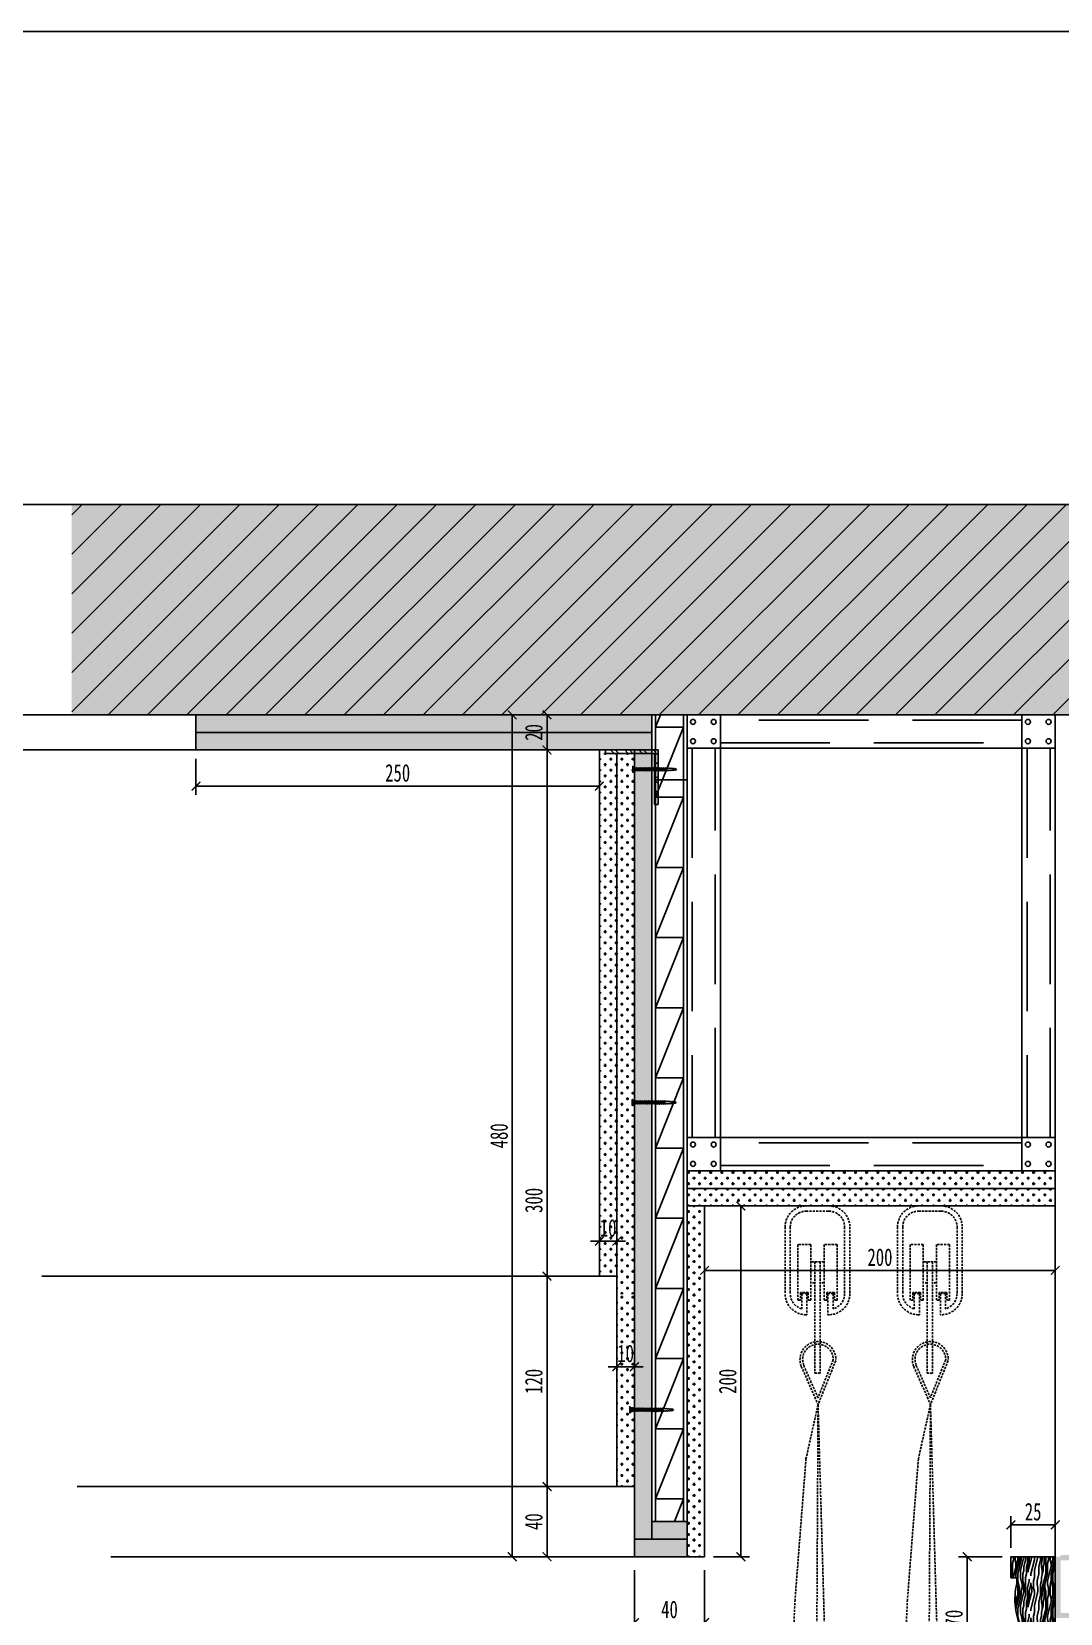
# Model space of a CAD drawing. Header units: millimetres. Extents: x 51249 to 2766742, y -599687 to -1280.
# Drawn here: x 86607 to 87194, y -118637 to -117735 of the extents above; entities that cross this region are included whole.
import ezdxf
from ezdxf.xclip import XClip

# ---------------------------------------------------------------- set-up
doc = ezdxf.new("R2010")
doc.units = ezdxf.units.MM
doc.header["$LTSCALE"] = 10
doc.header["$PDMODE"] = 3
for name, pattern in [('DASH', [0.35, 0.25, -0.1]), ('DASHED', [19.05, 12.7, -6.35]), ('M-DASHED', [3.75, 2.5, -1.25])]:
    doc.linetypes.add(name, pattern=pattern)
for name, color, linetype in [('0-bh(填充)', 251, 'Continuous'), ('4-Fine(立面细线)', 251, 'Continuous'), ('4-Norm(立面正常)', 134, 'Continuous'), ('4-Wide(立面宽线)', 4, 'Continuous'), ('A-土建墙（含管井、立管）', 6, 'Continuous'), ('D-节点填充', 250, 'Continuous'), ('D-造型细线', 146, 'Continuous'), ('E-Elevation(立面图层)', 134, 'Continuous'), ('E-立面填充', 250, 'Continuous'), ('E-立面活动家具', 22, 'DASHED'), ('E-立面造型线', 3, 'Continuous'), ('E-顶面轮廓线', 4, 'Continuous'), ('IEL-Furn', 1, 'M-DASHED'), ('P-完成面', 3, 'Continuous'), ('RC-天花分隔线', 137, 'Continuous')]:
    doc.layers.add(name, color=color, linetype=linetype)
doc.styles.add('DIM', font='SimSun.ttf', dxfattribs={"width": 0.7})
doc.dimstyles.new('5', dxfattribs={"dimscale": 5, "dimtxt": 2, "dimasz": 1, "dimexe": 1, "dimexo": 1, "dimgap": 0.5, "dimtad": 1, "dimdec": 0, "dimrnd": 5, "dimzin": 0, "dimdsep": 46, "dimtxsty": 'DIM', "dimblk": 'ARCHTICK', "dimcen": 0, "dimclrd": 5, "dimclre": 5, "dimclrt": 35, "dimadec": 0, "dimazin": 0, "dimtfac": 0.5, "dimtdec": 0, "dimtix": 1, "dimtmove": 2, "dimatfit": 2, "dimldrblk": 'A', "dimfxl": 0, "dimtolj": 1, "dimtzin": 0, "dimlwd": -1, "dimlwe": -1, "dimarcsym": 0})

# ---------------------------------------------------------------- blocks, each defined once
blk = doc.blocks.new('CURTAIL SIDE ELEV')
at = {"layer": 'E-立面活动家具', "color": 251, "linetype": 'DASHED', "ltscale": 0.01}
for p, q in [((6.5, 0), (-6.5, 0)), ((6.5, -3), (-6.5, -3)), ((-18.5, -12), (-18.5, -50)), ((-15.5, -12), (-15.5, -50)), ((15.5, -12), (15.5, -50)), ((18.5, -12), (18.5, -50)), ((-11.24, -53.77), (-11.24, -22.02)), ((-11.24, -22.02), (-3.79, -22.02)), ((-3.79, -22.02), (-3.79, -53.77)), ((3.76, -53.77), (3.76, -22.02)), ((3.76, -22.02), (11.21, -22.02)), ((11.21, -22.02), (11.21, -53.77)), ((-3.79, -31.9), (3.76, -31.9)), ((-1.52, -31.9), (-1.52, -95.41)), ((1.48, -31.9), (1.48, -95.41)), ((-3.79, -43.9), (-1.52, -43.9)), ((1.48, -43.9), (3.76, -43.9)), ((-11.24, -53.77), (-9.65, -53.77)), ((-9.65, -49.42), (-9.65, -53.77)), ((-9.65, -49.42), (-5.35, -49.42)), ((-9, -50), (-9, -58.65)), ((-9, -50), (-6, -50)), ((-6, -50), (-6, -62)), ((-5.35, -49.42), (-5.35, -53.77)), ((-5.35, -53.77), (-3.79, -53.77)), ((3.76, -53.77), (5.35, -53.77)), ((5.35, -49.42), (5.35, -53.77)), ((5.35, -49.42), (9.65, -49.42)), ((6, -50), (6, -62)), ((6, -50), (9, -50)), ((9, -50), (9, -58.65)), ((9.65, -49.42), (9.65, -53.77)), ((9.65, -53.77), (11.21, -53.77)), ((-6, -62), (-6.5, -62)), ((6.5, -62), (6, -62)), ((-10.42, -88.19), (-0.34, -113.25)), ((-9.03, -87.63), (-0.28, -109.38)), ((-1.52, -95.41), (1.48, -95.41)), ((9.2, -91.47), (-0.34, -113.25)), ((7.83, -90.87), (-0.28, -109.38)), ((-0.34, -113.25), (-11.04, -485.43)), ((-0.34, -113.25), (6.56, -144.2)), ((6.56, -144.2), (12.8, -224.48)), ((12.8, -224.48), (18.4, -347))]:
    blk.add_line(p, q, dxfattribs=at)
blk.add_lwpolyline([(-0.34, -113.25), (1.91, -528.8), (18.12, -1185.96), (18.12, -1672.75), (53.95, -2576.99)], dxfattribs=at)
for centre, radius, start, end in [((-6.5, -12), 12, 90, 180), ((6.5, -12), 12, 0, 90), ((-6.5, -12), 9, 90, 180), ((6.5, -12), 9, 0, 90), ((-6.5, -50), 12, 180, 270), ((-6.5, -50), 9, 180, 253.87238), ((6.5, -50), 12, 270, 0), ((6.5, -50), 9, 286.12762, 0), ((-0.28, -87.57), 10.25, 337.80501, 180.3977), ((-0.28, -87.57), 8.75, 337.80501, 180.3977)]:
    blk.add_arc(centre, radius, start, end, dxfattribs=at)
blk = doc.blocks.new('dfgd')
at = {"layer": '0-bh(填充)', "color": 250}
for p, q in [((-12334.96, 1686.83), (-12333.71, 1687.29)), ((-12334.88, 1687.89), (-12333.79, 1688.3)), ((-12334.83, 1688.95), (-12333.87, 1689.3)), ((-12334.78, 1686.38), (-12333.83, 1686.73)), ((-12334.74, 1687.43), (-12333.93, 1687.73)), ((-12334.66, 1688.49), (-12333.99, 1688.74)), ((-12335.24, 1679.92), (-12333.49, 1680.52)), ((-12335.24, 1678.75), (-12333.49, 1679.35)), ((-12335.22, 1682.27), (-12333.47, 1682.87)), ((-12335.22, 1681.1), (-12333.47, 1681.7)), ((-12335.2, 1677.46), (-12333.71, 1677.98)), ((-12335.19, 1683.45), (-12333.44, 1684.04)), ((-12335.14, 1684.6), (-12333.51, 1685.19)), ((-12335.06, 1685.73), (-12333.6, 1686.27)), ((-12334.95, 1680.61), (-12333.76, 1681.01)), ((-12334.95, 1679.43), (-12333.78, 1679.85)), ((-12334.95, 1678.26), (-12333.78, 1678.68)), ((-12334.93, 1682.96), (-12333.74, 1683.36)), ((-12334.93, 1681.77), (-12333.76, 1682.19)), ((-12334.83, 1684.13), (-12333.78, 1684.52)), ((-12334.82, 1685.27), (-12333.8, 1685.65)), ((-12335.05, 1675.76), (-12333.73, 1676.21)), ((-12335.05, 1674.6), (-12333.73, 1675.05)), ((-12335.05, 1673.42), (-12333.74, 1673.88)), ((-12335.05, 1672.26), (-12333.74, 1672.71)), ((-12335.04, 1676.93), (-12334, 1677.3)), ((-12334.9, 1676.4), (-12333.72, 1676.81)), ((-12334.9, 1675.22), (-12333.74, 1675.64)), ((-12334.9, 1674.05), (-12333.74, 1674.47)), ((-12334.9, 1672.89), (-12333.74, 1673.3)), ((-12334.32, 1671.94), (-12333.74, 1672.16))]:
    blk.add_line(p, q, dxfattribs=at)
at = {"layer": '4-Fine(立面细线)', "color": 251}
for p, q in [((-12335.19, 1671.65), (-12333.44, 1671.65)), ((-12333.44, 1671.65), (-12335.19, 1671.65)), ((-12333.44, 1671.65), (-12332.57, 1670.68))]:
    blk.add_line(p, q, dxfattribs=at)
for points in [[(-12335.18, 1684.58), (-12335.18, 1684.58), (-12334.89, 1685.26), (-12335.18, 1685.74), (-12334.89, 1686.42), (-12335.18, 1686.92), (-12334.89, 1687.59), (-12335.18, 1688.08), (-12334.89, 1688.77), (-12335.18, 1689.26), (-12334.82, 1689.94), (-12335.13, 1690.4), (-12334.8, 1691.08), (-12335.05, 1691.54), (-12334.76, 1692.19), (-12334.94, 1692.64), (-12334.72, 1693.24), (-12334.86, 1693.7), (-12334.64, 1694.3), (-12334.82, 1694.75), (-12334.3, 1695.68), (-12333.86, 1695.11), (-12333.97, 1694.55), (-12333.78, 1694.1), (-12333.92, 1693.54), (-12333.69, 1693.1), (-12333.81, 1692.54), (-12333.58, 1692.08), (-12333.78, 1691.46), (-12333.49, 1691), (-12333.77, 1690.33), (-12333.43, 1689.85), (-12333.7, 1689.18), (-12333.43, 1688.68), (-12333.72, 1688.01), (-12333.43, 1687.52), (-12333.72, 1686.84), (-12333.43, 1686.35), (-12333.72, 1685.67), (-12333.43, 1685.18), (-12333.72, 1684.53)], [(-12335.24, 1678.76), (-12334.97, 1678.27), (-12335.27, 1677.58), (-12334.97, 1677.08), (-12335.27, 1676.41)], [(-12335.22, 1681.1), (-12334.95, 1680.61), (-12335.24, 1679.92), (-12334.95, 1679.43), (-12335.24, 1678.75)], [(-12335.19, 1683.45), (-12334.93, 1682.96), (-12335.22, 1682.27), (-12334.93, 1681.77), (-12335.22, 1681.1)], [(-12335.18, 1684.58), (-12334.83, 1684.13), (-12335.17, 1683.45)], [(-12333.79, 1678.69), (-12333.52, 1678.2), (-12333.81, 1677.51), (-12333.52, 1677.02), (-12333.81, 1676.34)], [(-12333.76, 1681.03), (-12333.49, 1680.54), (-12333.78, 1679.85), (-12333.49, 1679.36), (-12333.78, 1678.68)], [(-12333.74, 1683.38), (-12333.47, 1682.89), (-12333.76, 1682.2), (-12333.47, 1681.71), (-12333.76, 1681.03)], [(-12333.72, 1684.53), (-12333.44, 1684.04), (-12333.71, 1683.39)], [(-12333.44, 1671.65), (-12333.44, 1671.65), (-12332.57, 1670.68), (-12336.07, 1670.68), (-12335.19, 1671.65)], [(-12335.27, 1674.08), (-12334.98, 1674.76), (-12335.27, 1675.25), (-12334.98, 1675.92), (-12335.27, 1676.42)], [(-12335.27, 1674.08), (-12334.98, 1673.59), (-12335.27, 1672.91), (-12334.98, 1672.42), (-12335.19, 1671.93), (-12335.19, 1671.65)], [(-12333.81, 1676.34), (-12333.52, 1675.85), (-12333.81, 1675.18), (-12333.52, 1674.68), (-12333.81, 1674)], [(-12333.81, 1674.01), (-12333.52, 1673.51), (-12333.81, 1672.84), (-12333.52, 1672.35), (-12333.44, 1671.99)], [(-12333.44, 1671.65), (-12333.44, 1671.99)]]:
    blk.add_lwpolyline(points, dxfattribs=at)
blk = doc.blocks.new('fgfgf')
at = {"layer": '0-bh(填充)'}
h = blk.add_hatch(dxfattribs=at)
h.set_pattern_fill('ANSI32', color=250, scale=0.6, style=0)
h.set_pattern_definition([(45, (-22253.386, -55437.8503), (-4.0411, 4.0411), []), (45, (-22250.692, -55437.8503), (-4.0411, 4.0411), [])])
h.paths.add_polyline_path([(-22223.39, -55408.85), (-22251.39, -55408.85), (-22251.39, -55437.85), (-22253.39, -55437.85), (-22253.39, -55406.85), (-22223.39, -55406.85)])
at = {"layer": '4-Fine(立面细线)', "color": 251}
blk.add_lwpolyline([(-22223.39, -55408.85), (-22251.39, -55408.85), (-22251.39, -55437.85), (-22253.39, -55437.85), (-22253.39, -55406.85), (-22223.39, -55406.85), (-22223.39, -55408.85)], dxfattribs=at)
blk = doc.blocks.new('_ArchTick')
at = {"color": 0, "linetype": 'ByBlock', "const_width": 0.15}
blk.add_lwpolyline([(-0.5, -0.5), (0.5, 0.5)], dxfattribs=at)
blk = doc.blocks.new('*D1017')
at = {"color": 5, "ltscale": 0.15}
for p, q in [((86920.5, -118124.51), (86896.24, -118124.51)), ((86901.24, -118124.51), (86901.24, -118144.51)), ((86920.5, -118144.51), (86896.24, -118144.51))]:
    blk.add_line(p, q, dxfattribs=at)
at = {"layer": 'Defpoints', "color": 0, "ltscale": 0.15}
for p in [(86925.5, -118124.51, 0), (86901.24, -118144.51), (86925.5, -118144.51, 0)]:
    blk.add_point(p, dxfattribs=at)
at = {"color": 5, "ltscale": 0.15, "xscale": 5, "yscale": 5, "zscale": 5}
for p, rotation in [((86901.24, -118124.51), 90), ((86901.24, -118144.51), 270)]:
    blk.add_blockref('_ArchTick', p, dxfattribs=dict(at, rotation=rotation))
at = {"color": 35, "ltscale": 0.15, "insert": (86893.74, -118134.51), "char_height": 10, "attachment_point": 5, "rotation": 90, "style": 'DIM'}
blk.add_mtext('\\A1;20', dxfattribs=at)
blk = doc.blocks.new('A')
for p, q in [((-0.37, 0), (-2.13, 0)), ((-1.44, 1.15), (-1.09, 1.44)), ((-1.44, 1.15), (-0.37, 0)), ((-1.44, -1.15), (-0.37, 0)), ((-1.09, 1.44), (0, 0)), ((-1.09, -1.44), (0, 0)), ((-1.44, -1.15), (-1.09, -1.44))]:
    blk.add_line(p, q)
for points in [[(-1.44, 1.15), (-1.09, 1.44), (-0.37, 0), (0, 0)], [(-1.44, -1.15), (-1.09, -1.44), (-0.37, 0), (0, 0)]]:
    blk.add_solid(points)
blk = doc.blocks.new('*D1018')
at = {"color": 5, "ltscale": 0.15}
for p, q in [((86920.5, -118144.51), (86896.24, -118144.51)), ((86901.24, -118144.51), (86901.24, -118444.51)), ((86920.3, -118444.51), (86896.24, -118444.51))]:
    blk.add_line(p, q, dxfattribs=at)
at = {"layer": 'Defpoints', "color": 0, "ltscale": 0.15}
for p in [(86925.5, -118144.51, 0), (86901.24, -118444.51), (86925.3, -118444.51, 0)]:
    blk.add_point(p, dxfattribs=at)
at = {"color": 5, "ltscale": 0.15, "xscale": 5, "yscale": 5, "zscale": 5}
for p, rotation in [((86901.24, -118144.51), 90), ((86901.24, -118444.51), 270)]:
    blk.add_blockref('_ArchTick', p, dxfattribs=dict(at, rotation=rotation))
at = {"color": 35, "ltscale": 0.15, "insert": (86893.74, -118401.32), "char_height": 10, "attachment_point": 5, "rotation": 90, "style": 'DIM'}
blk.add_mtext('\\A1;300', dxfattribs=at)
blk = doc.blocks.new('*D1019')
at = {"color": 5, "ltscale": 0.15}
for p, q in [((86920.3, -118444.51), (86896.24, -118444.51)), ((86901.24, -118444.51), (86901.24, -118564.51)), ((86918.07, -118564.51), (86896.24, -118564.51))]:
    blk.add_line(p, q, dxfattribs=at)
at = {"layer": 'Defpoints', "color": 0, "ltscale": 0.15}
for p in [(86925.3, -118444.51, 0), (86901.24, -118564.51), (86923.07, -118564.51, 0)]:
    blk.add_point(p, dxfattribs=at)
at = {"color": 5, "ltscale": 0.15, "xscale": 5, "yscale": 5, "zscale": 5}
for p, rotation in [((86901.24, -118444.51), 90), ((86901.24, -118564.51), 270)]:
    blk.add_blockref('_ArchTick', p, dxfattribs=dict(at, rotation=rotation))
at = {"color": 35, "ltscale": 0.15, "insert": (86893.74, -118504.51), "char_height": 10, "attachment_point": 5, "rotation": 90, "style": 'DIM'}
blk.add_mtext('\\A1;120', dxfattribs=at)
blk = doc.blocks.new('*D1020')
at = {"color": 5, "ltscale": 0.15}
for p, q in [((86918.07, -118564.51), (86896.24, -118564.51)), ((86901.24, -118564.51), (86901.24, -118604.51)), ((86920.89, -118604.51), (86896.24, -118604.51))]:
    blk.add_line(p, q, dxfattribs=at)
at = {"layer": 'Defpoints', "color": 0, "ltscale": 0.15}
for p in [(86923.07, -118564.51, 0), (86901.24, -118604.51), (86925.89, -118604.51)]:
    blk.add_point(p, dxfattribs=at)
at = {"color": 5, "ltscale": 0.15, "xscale": 5, "yscale": 5, "zscale": 5}
for p, rotation in [((86901.24, -118564.51), 90), ((86901.24, -118604.51), 270)]:
    blk.add_blockref('_ArchTick', p, dxfattribs=dict(at, rotation=rotation))
at = {"color": 35, "ltscale": 0.15, "insert": (86893.74, -118584.51), "char_height": 10, "attachment_point": 5, "rotation": 90, "style": 'DIM'}
blk.add_mtext('\\A1;40', dxfattribs=at)
blk = doc.blocks.new('*D1021')
at = {"color": 5, "ltscale": 0.15}
for p, q in [((86911.44, -118124.51), (86876.44, -118124.51)), ((86881.44, -118604.51), (86881.44, -118124.51)), ((86911.44, -118604.51), (86876.44, -118604.51))]:
    blk.add_line(p, q, dxfattribs=at)
at = {"layer": 'Defpoints', "color": 0, "ltscale": 0.15}
for p in [(86881.44, -118124.51), (86922.48, -118124.51, 0), (86922.48, -118604.51, 0)]:
    blk.add_point(p, dxfattribs=at)
at = {"color": 5, "ltscale": 0.15, "xscale": 5, "yscale": 5, "zscale": 5}
for p, rotation in [((86881.44, -118124.51), 90), ((86881.44, -118604.51), 270)]:
    blk.add_blockref('_ArchTick', p, dxfattribs=dict(at, rotation=rotation))
at = {"color": 35, "ltscale": 0.15, "insert": (86873.94, -118364.51), "char_height": 10, "attachment_point": 5, "rotation": 90, "style": 'DIM'}
blk.add_mtext('\\A1;480', dxfattribs=at)
blk = doc.blocks.new('*D1022')
at = {"color": 5, "ltscale": 0.15}
for p, q in [((86941.08, -118496.15), (86941.08, -118491.15)), ((86951.08, -118496.15), (86951.08, -118491.15)), ((86941.08, -118496.15), (86936.08, -118496.15)), ((86941.08, -118496.15), (86951.08, -118496.15)), ((86951.08, -118496.15), (86956.08, -118496.15))]:
    blk.add_line(p, q, dxfattribs=at)
at = {"layer": 'Defpoints', "color": 0, "ltscale": 0.15}
for p in [(86941.08, -118500.84, 0), (86951.08, -118496.15), (86951.08, -118500.84, 0)]:
    blk.add_point(p, dxfattribs=at)
at = {"color": 5, "ltscale": 0.15, "xscale": 5, "yscale": 5, "zscale": 5}
blk.add_blockref('_ArchTick', (86941.08, -118496.15), dxfattribs=at)
at = {"color": 5, "ltscale": 0.15, "xscale": 5, "yscale": 5, "zscale": 5, "rotation": 180}
blk.add_blockref('_ArchTick', (86951.08, -118496.15), dxfattribs=at)
at = {"color": 35, "ltscale": 0.15, "insert": (86946.08, -118488.65), "char_height": 10, "attachment_point": 5, "style": 'DIM'}
blk.add_mtext('\\A1;10', dxfattribs=at)
blk = doc.blocks.new('*D1023')
at = {"color": 5, "ltscale": 0.15}
for p, q in [((86931.08, -118429.39), (86931.08, -118419.58)), ((86941.08, -118429.39), (86941.08, -118419.58)), ((86931.08, -118424.58), (86926.08, -118424.58)), ((86931.08, -118424.58), (86941.08, -118424.58)), ((86941.08, -118424.58), (86946.08, -118424.58))]:
    blk.add_line(p, q, dxfattribs=at)
at = {"layer": 'Defpoints', "color": 0, "ltscale": 0.15}
for p in [(86941.08, -118424.58), (86931.08, -118434.39, 0), (86941.08, -118434.39, 0)]:
    blk.add_point(p, dxfattribs=at)
at = {"color": 5, "ltscale": 0.15, "xscale": 5, "yscale": 5, "zscale": 5}
blk.add_blockref('_ArchTick', (86931.08, -118424.58), dxfattribs=at)
at = {"color": 5, "ltscale": 0.15, "xscale": 5, "yscale": 5, "zscale": 5, "rotation": 180}
blk.add_blockref('_ArchTick', (86941.08, -118424.58), dxfattribs=at)
at = {"color": 35, "ltscale": 0.15, "insert": (86936.08, -118417.08), "char_height": 10, "attachment_point": 5, "style": 'DIM'}
blk.add_mtext('\\A1;10', dxfattribs=at)
blk = doc.blocks.new('*D1024')
at = {"color": 5, "ltscale": 0.15}
for p, q in [((86701.08, -118149.51), (86701.08, -118170.13)), ((86931.08, -118149.51), (86931.08, -118170.13)), ((86701.08, -118165.13), (86931.08, -118165.13))]:
    blk.add_line(p, q, dxfattribs=at)
at = {"layer": 'Defpoints', "color": 0, "ltscale": 0.15}
for p in [(86701.08, -118144.51, 0), (86931.08, -118144.51, 0), (86931.08, -118165.13)]:
    blk.add_point(p, dxfattribs=at)
at = {"color": 5, "ltscale": 0.15, "xscale": 5, "yscale": 5, "zscale": 5, "rotation": 180}
blk.add_blockref('_ArchTick', (86701.08, -118165.13), dxfattribs=at)
at = {"color": 5, "ltscale": 0.15, "xscale": 5, "yscale": 5, "zscale": 5}
blk.add_blockref('_ArchTick', (86931.08, -118165.13), dxfattribs=at)
at = {"color": 35, "ltscale": 0.15, "insert": (86816.08, -118157.63), "char_height": 10, "attachment_point": 5, "style": 'DIM'}
blk.add_mtext('\\A1;250', dxfattribs=at)
blk = doc.blocks.new('A$C4D9918CF')
at = {"layer": 'E-Elevation(立面图层)', "color": 8}
for p, q in [((18, 1864.61), (2, 1904.61, 0)), ((18, 1864.61), (2, 1864.61, 0)), ((18, 1824.61), (2, 1864.61, 0)), ((18, 1824.61), (2, 1824.61, 0)), ((18, 1784.61), (2, 1824.61, 0)), ((18, 1784.61), (2, 1784.61, 0)), ((18, 1744.61), (2, 1784.61, 0)), ((18, 1744.61), (2, 1744.61, 0)), ((18, 1704.61), (2, 1744.61, 0)), ((18, 1704.61), (2, 1704.61, 0)), ((18, 1664.61), (2, 1704.61, 0)), ((18, 1664.61), (2, 1664.61, 0)), ((18, 1624.61), (2, 1664.61, 0)), ((18, 1624.61), (2, 1624.61, 0)), ((18, 1584.61), (2, 1624.61, 0)), ((18, 1584.61), (2, 1584.61, 0)), ((18, 1544.61), (2, 1584.61, 0)), ((18, 1544.61), (2, 1544.61, 0)), ((18, 1504.61), (2, 1544.61, 0)), ((18, 1504.61), (2, 1504.61, 0)), ((18, 1464.61), (2, 1504.61, 0)), ((18, 1464.61), (2, 1464.61, 0)), ((18, 1424.61), (2, 1464.61, 0)), ((18, 1424.61), (2, 1424.61, 0)), ((18, 1384.61), (2, 1424.61, 0)), ((18, 1384.61), (2, 1384.61, 0)), ((18, 1344.61), (2, 1384.61, 0)), ((18, 1344.61), (2, 1344.61, 0)), ((18, 1304.61), (2, 1344.61, 0)), ((18, 1304.61), (2, 1304.61, 0)), ((18, 1264.61), (2, 1304.61, 0)), ((18, 1264.61), (2, 1264.61, 0)), ((18, 1224.61), (2, 1264.61, 0)), ((18, 1224.61), (2, 1224.61, 0)), ((18, 1184.61), (2, 1224.61, 0)), ((18, 1184.61), (2, 1184.61, 0)), ((18, 1144.61), (2, 1184.61, 0)), ((18, 1144.61), (2, 1144.61, 0)), ((18, 1104.61), (2, 1144.61, 0)), ((18, 1104.61), (2, 1104.61, 0)), ((18, 1064.61), (2, 1104.61, 0)), ((18, 1064.61), (2, 1064.61, 0)), ((18, 1024.61), (2, 1064.61, 0)), ((18, 1024.61), (2, 1024.61, 0)), ((18, 984.61), (2, 1024.61, 0)), ((18, 984.61), (2, 984.61, 0)), ((18, 944.61), (2, 984.61, 0)), ((18, 944.61), (2, 944.61, 0)), ((18, 904.61), (2, 944.61, 0)), ((18, 904.61), (2, 904.61, 0)), ((18, 864.61), (2, 904.61, 0)), ((18, 864.61), (2, 864.61, 0)), ((18, 824.61), (2, 864.61, 0)), ((18, 824.61), (2, 824.61, 0)), ((18, 784.61), (2, 824.61, 0)), ((18, 784.61), (2, 784.61, 0)), ((18, 744.61), (2, 784.61, 0)), ((18, 744.61), (2, 744.61, 0)), ((18, 704.61), (2, 744.61, 0)), ((18, 704.61), (2, 704.61, 0)), ((18, 664.61), (2, 704.61, 0)), ((18, 664.61), (2, 664.61, 0)), ((18, 624.61), (2, 664.61, 0)), ((18, 624.61), (2, 624.61, 0)), ((18, 584.61), (2, 624.61, 0)), ((18, 584.61), (2, 584.61, 0)), ((18, 544.61), (2, 584.61, 0)), ((18, 544.61), (2, 544.61, 0)), ((18, 504.61), (2, 544.61, 0)), ((18, 504.61), (2, 504.61, 0)), ((18, 464.61), (2, 504.61, 0)), ((18, 464.61), (2, 464.61, 0)), ((18, 424.61), (2, 464.61, 0)), ((18, 424.61), (2, 424.61, 0)), ((18, 384.61), (2, 424.61, 0)), ((18, 384.61), (2, 384.61, 0)), ((18, 344.61), (2, 384.61, 0)), ((18, 344.61), (2, 344.61, 0)), ((18, 304.61), (2, 344.61, 0)), ((18, 304.61), (2, 304.61, 0)), ((18, 264.61), (2, 304.61, 0)), ((18, 264.61), (2, 264.61, 0)), ((18, 224.61), (2, 264.61, 0)), ((18, 224.61), (2, 224.61, 0)), ((18, 184.61), (2, 224.61, 0)), ((18, 184.61), (2, 184.61, 0)), ((18, 144.61), (2, 184.61, 0)), ((18, 144.61), (2, 144.61, 0)), ((18, 104.61), (2, 144.61, 0)), ((18, 104.61), (2, 104.61, 0)), ((18, 64.61), (2, 104.61, 0)), ((18, 64.61), (2, 64.61, 0)), ((18, 24.61), (2, 64.61, 0)), ((18, 24.61), (2, 24.61, 0))]:
    blk.add_line(p, q, dxfattribs=at)
for points in [[(2, 0), (2, 1904.61)], [(18, 0), (18, 1904.61)]]:
    blk.add_lwpolyline(points, dxfattribs=at)
at = {"layer": 'RC-天花分隔线'}
blk.add_line((20, 1884.61), (20, 1904.61, 0), dxfattribs=at)
for points in [[(0, 0), (0, 1904.61)], [(20, 1394.61), (20, 1884.61)], [(20, 0), (20, 1884.61)]]:
    blk.add_lwpolyline(points, dxfattribs=at)
blk = doc.blocks.new('*D1025')
at = {"color": 5, "ltscale": 0.15}
for p, q in [((86951.08, -118612.11), (86951.08, -118647.11)), ((86991.09, -118612.11), (86991.09, -118647.11)), ((86951.08, -118642.11), (86991.09, -118642.11))]:
    blk.add_line(p, q, dxfattribs=at)
at = {"layer": 'Defpoints', "color": 0, "ltscale": 0.15}
for p in [(86951.08, -118604.51), (86991.09, -118604.51), (86991.09, -118642.11)]:
    blk.add_point(p, dxfattribs=at)
at = {"color": 5, "ltscale": 0.15, "xscale": 5, "yscale": 5, "zscale": 5, "rotation": 180}
blk.add_blockref('_ArchTick', (86951.08, -118642.11), dxfattribs=at)
at = {"color": 5, "ltscale": 0.15, "xscale": 5, "yscale": 5, "zscale": 5}
blk.add_blockref('_ArchTick', (86991.09, -118642.11), dxfattribs=at)
at = {"color": 35, "ltscale": 0.15, "insert": (86971.09, -118634.61), "char_height": 10, "attachment_point": 5, "style": 'DIM'}
blk.add_mtext('\\A1;40', dxfattribs=at)
blk = doc.blocks.new('*D1026')
at = {"color": 5, "ltscale": 0.15}
for p, q in [((86996.09, -118404.51), (87016.79, -118404.51)), ((87011.79, -118404.51), (87011.79, -118604.51)), ((86996.09, -118604.51), (87016.79, -118604.51))]:
    blk.add_line(p, q, dxfattribs=at)
at = {"layer": 'Defpoints', "color": 0, "ltscale": 0.15}
for p in [(86991.09, -118404.51, 0), (86991.09, -118604.51), (87011.79, -118604.51)]:
    blk.add_point(p, dxfattribs=at)
at = {"color": 5, "ltscale": 0.15, "xscale": 5, "yscale": 5, "zscale": 5}
for p, rotation in [((87011.79, -118404.51), 90), ((87011.79, -118604.51), 270)]:
    blk.add_blockref('_ArchTick', p, dxfattribs=dict(at, rotation=rotation))
at = {"color": 35, "ltscale": 0.15, "insert": (87004.29, -118504.51), "char_height": 10, "attachment_point": 5, "rotation": 90, "style": 'DIM'}
blk.add_mtext('\\A1;200', dxfattribs=at)
blk = doc.blocks.new('*D1027')
at = {"color": 5, "ltscale": 0.15}
for p, q in [((86991.09, -118443.55), (86991.09, -118436.26)), ((86991.09, -118441.26), (87191.08, -118441.26)), ((87191.08, -118443.55), (87191.08, -118436.26))]:
    blk.add_line(p, q, dxfattribs=at)
at = {"layer": 'Defpoints', "color": 0, "ltscale": 0.15}
for p in [(87191.08, -118441.26), (86991.09, -118448.55, 0), (87191.08, -118448.55)]:
    blk.add_point(p, dxfattribs=at)
at = {"color": 5, "ltscale": 0.15, "xscale": 5, "yscale": 5, "zscale": 5, "rotation": 180}
blk.add_blockref('_ArchTick', (86991.09, -118441.26), dxfattribs=at)
at = {"color": 5, "ltscale": 0.15, "xscale": 5, "yscale": 5, "zscale": 5}
blk.add_blockref('_ArchTick', (87191.08, -118441.26), dxfattribs=at)
at = {"color": 35, "ltscale": 0.15, "insert": (87091.09, -118433.76), "char_height": 10, "attachment_point": 5, "style": 'DIM'}
blk.add_mtext('\\A1;200', dxfattribs=at)
blk = doc.blocks.new('*D1029')
at = {"color": 5, "ltscale": 0.15}
for p, q in [((87160.82, -118604.51), (87135.82, -118604.51)), ((87140.82, -118604.51), (87140.82, -118674.51)), ((87160.82, -118674.51), (87135.82, -118674.51))]:
    blk.add_line(p, q, dxfattribs=at)
at = {"layer": 'Defpoints', "color": 0, "ltscale": 0.15}
for p in [(87177.84, -118604.51), (87140.82, -118674.51), (87196.62, -118674.51)]:
    blk.add_point(p, dxfattribs=at)
at = {"color": 5, "ltscale": 0.15, "xscale": 5, "yscale": 5, "zscale": 5}
for p, rotation in [((87140.82, -118604.51), 90), ((87140.82, -118674.51), 270)]:
    blk.add_blockref('_ArchTick', p, dxfattribs=dict(at, rotation=rotation))
at = {"color": 35, "ltscale": 0.15, "insert": (87133.32, -118639.51), "char_height": 10, "attachment_point": 5, "rotation": 90, "style": 'DIM'}
blk.add_mtext('\\A1;70', dxfattribs=at)
blk = doc.blocks.new('*D1038')
at = {"color": 5, "ltscale": 0.15}
for p, q in [((87165.78, -118599.51), (87165.78, -118581.37)), ((87191.08, -118599.51), (87191.08, -118581.37)), ((87165.78, -118586.37), (87191.08, -118586.37))]:
    blk.add_line(p, q, dxfattribs=at)
at = {"layer": 'Defpoints', "color": 0, "ltscale": 0.15}
for p in [(87191.08, -118586.37), (87165.78, -118604.51), (87191.08, -118604.51)]:
    blk.add_point(p, dxfattribs=at)
at = {"color": 5, "ltscale": 0.15, "xscale": 5, "yscale": 5, "zscale": 5, "rotation": 180}
blk.add_blockref('_ArchTick', (87165.78, -118586.37), dxfattribs=at)
at = {"color": 5, "ltscale": 0.15, "xscale": 5, "yscale": 5, "zscale": 5}
blk.add_blockref('_ArchTick', (87191.08, -118586.37), dxfattribs=at)
at = {"color": 35, "ltscale": 0.15, "insert": (87178.43, -118578.87), "char_height": 10, "attachment_point": 5, "style": 'DIM'}
blk.add_mtext('\\A1;25', dxfattribs=at)
blk = doc.blocks.new('*U1047')
blk.add_lwpolyline([(0, 0), (171.99, 0), (171.99, 19), (0, 19)], close=True)
at = {"color": 251, "linetype": 'DASH', "ltscale": 25}
for points in [[(171.99, 16), (0, 16)], [(0, 3), (171.99, 3)]]:
    blk.add_lwpolyline(points, dxfattribs=at)
blk = doc.blocks.new('*U1049')
blk.add_lwpolyline([(0, 0), (222, 0), (222, 19), (0, 19)], close=True)
at = {"color": 251, "linetype": 'DASH', "ltscale": 25}
for points in [[(222, 16), (0, 16)], [(0, 3), (222, 3)]]:
    blk.add_lwpolyline(points, dxfattribs=at)
blk = doc.blocks.new('*U1048')
blk.add_lwpolyline([(0, 0), (222, 0), (222, 19), (0, 19)], close=True)
at = {"color": 251, "linetype": 'DASH', "ltscale": 25}
for points in [[(222, 16), (0, 16)], [(0, 3), (222, 3)]]:
    blk.add_lwpolyline(points, dxfattribs=at)

msp = doc.modelspace()

# ---------------------------------------------------------------- hatches: boundary and pattern name
at = {"ltscale": 0.15}
h = msp.add_hatch(dxfattribs=at)
h.set_pattern_fill('AR-CONC', color=250, scale=10, style=0)
h.set_pattern_definition([(50, (86658.401, -118588.508), (18.21847, -1.5939), [1.905, -20.955]), (355, (86658.401, -118588.508), (-3.52428, 19.10566), [1.524, -16.764]), (100.451, (86659.92, -118588.64), (14.69425, 17.51167), [1.619, -17.809]), (46.1842, (86658.401, -118583.428), (27.1079, -4.20423), [2.8575, -31.4325]), (96.6356, (86660.66, -118583.778), (23.7404, 24.74256), [2.4285, -26.7135]), (351.184, (86658.4, -118583.428), (23.74046, 24.7425), [2.286, -25.146]), (21, (86660.941, -118584.698), (15.16149, -10.22655), [1.905, -20.955]), (326, (86660.941, -118584.698), (6.1802, 18.4188), [1.524, -16.764]), (71.4514, (86662.205, -118585.55), (21.34165, 8.1923), [1.619, -17.809]), (37.5, (86658.401, -118588.508), (0.30886, 8.455504), [0, -16.5608, 0, -17.018, 0, -16.8275]), (7.5, (86658.401, -118588.508), (6.68197, 10.01806), [0, -9.7028, 0, -16.1798, 0, -6.4135]), (327.5, (86652.737, -118588.508), (13.55906, -0.572874), [0, -6.35, 0, -19.812, 0, -26.289]), (317.5, (86650.197, -118588.508), (14.81292, 2.54265), [0, -8.255, 0, -13.1572, 0, -18.669])])
h.paths.add_polyline_path([(87556.99, -118004.51), (87209.08, -118004.51), (86630.23, -118004.51), (86630.23, -118124.51), (87209.08, -118124.51), (87209.08, -118588.51), (87253.16, -118588.51), (87253.16, -118584.51), (87254.66, -118579.51), (87256.16, -118584.51), (87256.16, -118588.51), (87313.16, -118588.51), (87313.16, -118584.51), (87314.66, -118579.51), (87316.16, -118584.51), (87316.16, -118588.51), (87320.08, -118588.51), (87320.08, -118124.51), (87556.43, -118124.51)])
h = msp.add_hatch(dxfattribs=at)
h.set_pattern_fill('AR-SAND', color=251, scale=0.05, angle=90, style=0)
h.set_pattern_definition([(307.5, (87191.0831, -118039.5078), (2.447066, 0.0800016), [0, -1.9304, 0, -2.159, 0, -2.06375]), (277.5, (87191.083, -118039.5078), (3.584126, -2.247616), [0, -1.0414, 0, -1.7399, 0, -0.66675]), (237.5, (87191.0831, -118037.9457), (0.007186, -3.954962), [0, -0.635, 0, -2.286, 0, -2.9845]), (227.5, (87191.083, -118037.9457), (1.114647, -3.817782), [0, -0.3175, 0, -1.4986, 0, -1.7145])])
h.paths.add_polyline_path([(87298.13, -118639.27), (87298.88, -118638.86), (87303.38, -118638.31), (87304.13, -118638.53), (87303.38, -118638.94), (87298.88, -118639.49)], flags=16)
h.paths.add_polyline_path([(87391.08, -118124.51), (87388.08, -118124.51), (87388.08, -118636.51), (87194.08, -118636.51), (87194.08, -118604.51), (87191.08, -118604.51), (87191.08, -118639.51), (87391.08, -118639.51)])
h.paths.add_polyline_path([(87338.08, -118124.51), (87335.08, -118124.51), (87335.08, -118603.51), (87194.08, -118603.51), (87194.08, -118606.51), (87338.08, -118606.51)])
at = {"layer": '0-bh(填充)'}
h = msp.add_hatch(dxfattribs=at)
h.set_pattern_fill('CROSS', color=250, scale=2, style=0)
h.set_pattern_definition([(0, (86838.02, -108067.0768), (3.175, 3.175), [1.5875, -4.7625]), (90, (86838.814, -108067.8706), (-3.175, 3.175), [1.5875, -4.7625])])
h.paths.add_polyline_path([(86981.09, -118594.51), (86961.08, -118594.51), (86951.08, -118594.51), (86951.08, -118604.51), (86981.09, -118604.51)])
h.paths.add_polyline_path([(86981.09, -118584.51), (86961.08, -118584.51), (86961.08, -118594.51), (86981.09, -118594.51)])
h.paths.add_polyline_path([(86701.08, -118134.51), (86701.08, -118144.51), (86949.29, -118144.51), (86951.08, -118148.97), (86951.08, -118594.51), (86961.08, -118594.51), (86961.08, -118134.51)])
h.paths.add_polyline_path([(86701.08, -118124.51), (86701.08, -118134.51), (86961.08, -118134.51), (86961.08, -118124.51)])
h = msp.add_hatch(dxfattribs=at)
h.set_pattern_fill('CROSS', color=250, scale=0.5, style=0)
h.set_pattern_definition([(180, (86951.0826, -118454.5077), (-3.175, 3.175), [1.5875, -4.7625]), (90, (86950.289, -118455.3015), (3.175, 3.175), [1.5875, -4.7625])])
h.paths.add_polyline_path([(86941.08, -118444.51), (86931.08, -118444.51), (86931.08, -118146.51), (86941.08, -118146.51)])
h.paths.add_polyline_path([(86941.08, -118146.51), (86951.08, -118146.51), (86951.08, -118454.51), (86941.08, -118454.51), (86941.08, -118444.51)])
h = msp.add_hatch(dxfattribs=at)
h.set_pattern_fill('CROSS', color=250, scale=2, style=0)
h.set_pattern_definition([(0, (86981.092, -118404.5077), (3.175, 3.175), [1.5875, -4.7625]), (90, (86981.8857, -118405.3015), (-3.175, 3.175), [1.5875, -4.7625])])
h.paths.add_polyline_path([(87191.08, -118394.51), (87191.08, -118384.51), (87161.08, -118384.51), (86981.09, -118384.51), (86981.09, -118394.51)])
h.paths.add_polyline_path([(86981.09, -118394.51), (86981.09, -118404.51), (87191.08, -118404.51), (87191.08, -118394.51)])
h = msp.add_hatch(dxfattribs=at)
h.set_pattern_fill('CROSS', color=250, scale=2, style=0)
h.set_pattern_definition([(0, (86981.092, -118604.5077), (3.175, 3.175), [1.5875, -4.7625]), (90, (86981.8857, -118605.3015), (-3.175, 3.175), [1.5875, -4.7625])])
h.paths.add_polyline_path([(86981.09, -118604.51), (86991.09, -118604.51), (86991.09, -118404.51), (86981.09, -118404.51)])
h = msp.add_hatch(dxfattribs=at)
h.set_pattern_fill('CROSS', color=250, scale=0.5, style=0)
h.set_pattern_definition([(180, (86951.0826, -118564.5077), (-3.175, 3.175), [1.5875, -4.7625]), (90, (86950.289, -118565.3015), (3.175, 3.175), [1.5875, -4.7625])])
h.paths.add_polyline_path([(86951.08, -118454.51), (86941.08, -118454.51), (86941.08, -118564.51), (86951.08, -118564.51)])
at = {"layer": 'D-节点填充'}
h = msp.add_hatch(dxfattribs=at)
h.set_pattern_fill('ANSI31', color=256, scale=10, style=0)
h.set_pattern_definition([(45, (86658.401, -118588.508), (-11.22532, 11.22532), [])])
h.paths.add_polyline_path([(87556.99, -118004.51), (87209.08, -118004.51), (86630.23, -118004.51), (86630.23, -118124.51), (87209.08, -118124.51), (87209.08, -118588.51), (87253.16, -118588.51), (87253.16, -118584.51), (87254.66, -118576.51), (87254.66, -118579.51), (87256.16, -118584.51), (87256.16, -118588.51), (87313.16, -118588.51), (87313.16, -118584.51), (87314.66, -118576.51), (87314.66, -118579.51), (87316.16, -118584.51), (87316.16, -118588.51), (87320.08, -118588.51), (87320.08, -118124.51), (87556.43, -118124.51)])
at = {"layer": 'E-立面填充', "ltscale": 0.15}
h = msp.add_hatch(dxfattribs=at)
h.set_pattern_fill('PANEL', color=256, scale=20, angle=270, style=0, pattern_type=2)
h.set_pattern_definition([(90, (101979.14, 5683.67), (-20, 1e-15), [4, -6, 2, -8]), (90, (101978.64, 5697.67), (-20, 1e-15), [4, -16]), (90, (101977.64, 5695.67), (-20, 1e-15), [2, -18]), (90, (101977.14, 5684.67), (-20, 1e-15), [1, -14, 1, -4]), (90, (101976.14, 5691.67), (-20, 1e-15), [4, -6, 1, -9]), (90, (101975.64, 5686.67), (-20, 1e-15), [3, -17]), (90, (101975.14, 5691.67), (-20, 1e-15), [6, -14]), (90, (101974.64, 5685.67), (-20, 1e-15), [4, -16]), (90, (101974.14, 5693.67), (-20, 1e-15), [10, -10]), (90, (101973.14, 5687.67), (-20, 1e-15), [2, -6, 4, -8]), (90, (101972.64, 5701.67), (-20, 1e-15), [4, -16]), (90, (101972.14, 5697.67), (-20, 1e-15), [2, -18]), (90, (101971.64, 5693.67), (-20, 1e-15), [2, -18]), (90, (101971.14, 5683.67), (-20, 1e-15), [4, -16]), (90, (101970.64, 5693.67), (-20, 1e-15), [4, -16]), (90, (101969.64, 5693.67), (-20, 1e-15), [4, -4, 4, -8]), (90, (101968.64, 5689.67), (-20, 1e-15), [2, -10, 4, -4]), (90, (101968.14, 5693.67), (-20, 1e-15), [6, -14]), (90, (101967.14, 5693.67), (-20, 1e-15), [4, -16]), (90, (101966.64, 5685.67), (-20, 1e-15), [6, -8, 2, -4]), (90, (101965.64, 5685.67), (-20, 1e-15), [10, -10]), (90, (101965.14, 5697.67), (-20, 1e-15), [2, -18]), (90, (101964.64, 5691.67), (-20, 1e-15), [4, -16]), (90, (101964.14, 5687.67), (-20, 1e-15), [2, -8, 2, -8]), (90, (101963.64, 5685.67), (-20, 1e-15), [2, -6, 4, -8]), (90, (101963.14, 5689.67), (-20, 1e-15), [2, -10, 2, -6]), (90, (101962.64, 5693.67), (-20, 1e-15), [6, -14]), (90, (101961.64, 5685.67), (-20, 1e-15), [4, -16]), (90, (101961.14, 5695.67), (-20, 1e-15), [2, -18]), (90, (101960.64, 5699.67), (-20, 1e-15), [2, -18]), (104.0362435, (101977.64, 5697.669), (7e-10, 20), [2.06, -80.4021105]), (104.0362435, (101973.14, 5699.669), (7e-10, 20), [2.06, -80.4021105]), (104.0362435, (101961.14, 5697.669), (7e-10, 20), [2.06, -80.4021105]), (104.0362435, (101968.64, 5691.669), (7e-10, 20), [2.06, -80.4021105]), (104.0362435, (101965.64, 5695.669), (7e-10, 20), [2.06, -80.4021105]), (104.0362435, (101967.14, 5697.669), (7e-10, 20), [2.06, -80.4021105]), (104.0362435, (101963.64, 5687.669), (7e-10, 20), [2.06, -80.4021105]), (104.0362435, (101964.64, 5695.669), (7e-10, 20), [2.06, -80.4021105]), (104.0362435, (101972.14, 5699.669), (7e-10, 20), [4.12, -78.3421105]), (104.0362435, (101970.64, 5697.669), (7e-10, 20), [4.12, -78.3421105]), (104.0362435, (101969.64, 5697.669), (7e-10, 20), [4.12, -78.3421105]), (255.9637565, (101976.14, 5691.669), (7e-10, -20), [2.06, -4.12, 2.06, -74.2221105]), (255.9637565, (101973.14, 5687.669), (7e-10, -20), [2.06, -80.4021105]), (255.9637565, (101964.14, 5687.669), (7e-10, -20), [4.12, -78.3421105]), (284.0362435, (101978.64, 5697.669), (-7e-10, -20), [2.06, -80.4021105]), (75.9637565, (101978.64, 5701.669), (-7e-10, 20), [2.06, -80.4021105]), (75.9637565, (101971.64, 5695.669), (-7e-10, 20), [2.06, -80.4021105]), (75.9637565, (101968.14, 5699.669), (-7e-10, 20), [2.06, -80.4021105]), (75.9637565, (101966.64, 5691.669), (-7e-10, 20), [2.06, -80.4021105]), (75.9637565, (101964.14, 5689.669), (-7e-10, 20), [2.06, -80.4021105]), (75.9637565, (101963.14, 5691.669), (-7e-10, 20), [2.06, -80.4021105]), (75.9637565, (101966.64, 5691.669), (-7e-10, 20), [2.06, -80.4021105]), (75.9637565, (101963.64, 5697.669), (-7e-10, 20), [8.24, -74.2221105]), (75.9637565, (101977.14, 5685.669), (-7e-10, 20), [8.24, -74.2221105]), (75.9637565, (101975.64, 5687.669), (-7e-10, 20), [8.24, -74.2221105]), (75.9637565, (101974.64, 5689.669), (-7e-10, 20), [2.06, -4.12, 4.12, -72.1621105]), (75.9637565, (101973.14, 5689.669), (-7e-10, 20), [4.12, -4.12, 4.12, -70.1021105]), (75.9637565, (101971.14, 5687.669), (-7e-10, 20), [8.24, -74.2221105]), (75.9637565, (101969.64, 5685.669), (-7e-10, 20), [8.24, -74.2221105]), (75.9637565, (101968.64, 5685.669), (-7e-10, 20), [8.24, -74.2221105]), (75.9637565, (101962.64, 5699.669), (-7e-10, 20), [2.06, -80.4021105]), (75.9637675, (101960.64, 5701.669), (-3.84e-06, 20), [4.12, -78.3421105]), (75.9637675, (101961.64, 5689.669), (-3.84e-06, 20), [4.12, -78.3421105]), (75.9637575, (101979.14, 5687.669), (-3.5e-07, 20), [8.24, -74.2221105]), (75.9637575, (101965.14, 5699.669), (-3.5e-07, 20), [6.18, -76.2821105]), (75.9637575, (101966.64, 5701.669), (-3.5e-07, 20), [12.36, -70.1021105])])
edge = h.paths.add_edge_path()
edge.add_line((87214.38, -118674.51), (87214.38, -118666.51))
edge.add_line((87214.38, -118666.51), (87191.08, -118666.51))
edge.add_line((87191.08, -118666.51), (87191.08, -118604.51))
edge.add_line((87191.08, -118604.51), (87165.78, -118604.51))
edge.add_line((87165.78, -118604.51), (87165.78, -118616.51))
edge.add_line((87165.78, -118616.51), (87169.11, -118616.51))
edge.add_line((87169.11, -118616.51), (87169.11, -118619.84))
edge.add_arc((87206.47, -118628.73), 38.41, 166.61732, 207.57422)
edge.add_line((87172.43, -118646.51), (87175.76, -118646.51))
edge.add_arc((87188.78, -118654.65), 15.36, 147.97911, 221.68496)
edge.add_arc((87165.24, -118675.14), 15.85, 2.27959, 40.39871, ccw=False)
edge.add_line((87181.08, -118674.51), (87214.38, -118674.51))

# ---------------------------------------------------------------- linework, layer by layer
at = {"ltscale": 0.15}
msp.add_lwpolyline([(84521.63, -117734.93), (90116.87, -117734.93), (90116.87, -123110.13), (84521.63, -123110.13)], close=True, dxfattribs=at)
at = {"color": 2}
msp.add_lwpolyline([(87191.08, -118674.51), (87181.08, -118674.51, 0.167877), (87177.32, -118664.86, -0.333169), (87175.76, -118646.51), (87172.43, -118646.51, -0.180635), (87169.11, -118619.84), (87169.11, -118616.51), (87165.78, -118616.51), (87165.78, -118604.51), (87191.08, -118604.51), (87191.08, -118666.51), (87214.38, -118666.51), (87214.38, -118674.51), (87191.08, -118674.51), (87181.08, -118674.51)], format="xyb", dxfattribs=at)
at = {"layer": '4-Wide(立面宽线)', "color": 4}
for p, q in [((86961.08, -118144.51), (86701.08, -118144.51)), ((86951.08, -118604.51), (86951.08, -118564.51)), ((86951.08, -118604.51), (86991.09, -118604.51))]:
    msp.add_line(p, q, dxfattribs=at)
at = {"layer": 'A-土建墙（含管井、立管）', "color": 6, "elevation": 0}
msp.add_lwpolyline([(87209.08, -118004.51), (86432.63, -118004.51)], dxfattribs=at)
at = {"layer": 'A-土建墙（含管井、立管）', "color": 6}
msp.add_lwpolyline([(87209.08, -118124.51), (86432.63, -118124.51)], dxfattribs=at)
at = {"layer": 'D-节点填充', "ltscale": 0.15}
msp.add_line((86980.6, -118161.6), (86963.08, -118161.6), dxfattribs=at)
at = {"layer": 'D-造型细线', "color": 44}
for p, q in [((86961.08, -118554.51), (86961.08, -118124.51)), ((86961.08, -118594.51), (86961.08, -118124.51)), ((86701.08, -118134.51), (86931.08, -118134.51)), ((86961.08, -118134.51), (86701.08, -118134.51)), ((86941.08, -118146.51), (86941.08, -118444.51)), ((86951.08, -118564.51), (86951.08, -118144.51)), ((86961.08, -118554.51), (86961.08, -118594.51)), ((86981.09, -118584.51), (86961.08, -118584.51)), ((86981.09, -118594.51), (86951.08, -118594.51)), ((86961.08, -118594.51), (86981.09, -118594.51))]:
    msp.add_line(p, q, dxfattribs=at)
at = {"layer": 'D-造型细线'}
for p, q in [((86981.09, -118604.51, 0), (86981.09, -118124.51)), ((86981.09, -118384.51, 0), (87191.08, -118384.51, 0)), ((86981.09, -118394.51, 0), (87191.08, -118394.51, 0))]:
    msp.add_line(p, q, dxfattribs=at)
at = {"layer": 'D-造型细线', "color": 4}
for p, q in [((86981.09, -118404.51, 0), (87191.08, -118404.51, 0)), ((86991.09, -118604.51, 0), (86991.09, -118404.51, 0))]:
    msp.add_line(p, q, dxfattribs=at)
at = {"layer": 'D-造型细线'}
for centre in [(86984.49, -118128.5, 0), (86996.27, -118128.5, 0), (87175.48, -118128.5), (87187.27, -118128.5), (86984.49, -118139.51, 0), (86996.27, -118139.51, 0), (87175.48, -118139.51), (87187.27, -118139.51), (86984.49, -118369.5, 0), (86996.27, -118369.5, 0), (87175.48, -118369.5, 0), (87187.27, -118369.5, 0), (86984.49, -118380.51, 0), (86996.27, -118380.51, 0), (87175.48, -118380.51, 0), (87187.27, -118380.51, 0)]:
    msp.add_circle(centre, 1.42, dxfattribs=at)
at = {"layer": 'E-立面造型线', "color": 251}
for points in [[(86701.08, -118144.51), (86558.59, -118144.51)], [(86931.08, -118444.51), (86613.2, -118444.51)], [(86941.08, -118564.51), (86633.25, -118564.51)], [(86951.08, -118604.51), (86652.46, -118604.51)]]:
    msp.add_lwpolyline(points, dxfattribs=at)
at = {"layer": 'E-顶面轮廓线'}
msp.add_lwpolyline([(86701.08, -118124.51), (86701.08, -118144.51), (86931.08, -118144.51), (86931.08, -118444.51), (86941.08, -118444.51), (86941.08, -118564.51), (86951.08, -118564.51), (86951.08, -118604.51)], dxfattribs=at)
at = {"layer": 'P-完成面'}
msp.add_line((87191.08, -118604.51), (87191.08, -118639.51), dxfattribs=at)
msp.add_lwpolyline([(87191.08, -118604.51), (87191.08, -118124.51)], dxfattribs=at)

# ---------------------------------------------------------------- block references
at = {"color": 0}
ref = msp.add_blockref('A$C4D9918CF', (86961.09, -117906.9, 0), dxfattribs=dict(at, xscale=-1, rotation=180))
XClip(ref).set_block_clipping_path([(0.0001917263, 217.606531954), (20.0001917017, 677.6066619616)])
at = {"layer": '4-Norm(立面正常)', "rotation": 270}
for p in [(85279.44, -130489.88), (85279.12, -130679.84), (85277.76, -130855.05, 0)]:
    msp.add_blockref('dfgd', p, dxfattribs=at)
at = {"layer": '4-Wide(立面宽线)', "color": 4, "xscale": -1}
msp.add_blockref('fgfgf', (64711.22, -62737.66), dxfattribs=at)
at = {"layer": 'D-造型细线'}
for p in [(87000.09, -118143.51, 0), (87000.09, -118384.51, 0)]:
    msp.add_blockref('*U1047', p, dxfattribs=at)
at = {"layer": 'D-造型细线', "rotation": 270}
for name, p in [('*U1049', (86981.09, -118143.51, 0)), ('*U1048', (87172.08, -118143.51))]:
    msp.add_blockref(name, p, dxfattribs=at)
at = {"layer": 'IEL-Furn', "ltscale": 100, "xscale": -1}
for p in [(87055.46, -118404.51, 0), (87119.55, -118404.51, 0)]:
    msp.add_blockref('CURTAIL SIDE ELEV', p, dxfattribs=at)

# ---------------------------------------------------------------- dimensions: what is measured, and where the dimension line sits
at = {"color": 2, "ltscale": 0.15}
for base, p1, p2, picture, middle in [((86881.44, -118124.51, 0), (86922.48, -118604.51), (86922.48, -118124.51, 0), '*D1021', (86873.94, -118364.51, 0)), ((86901.24, -118144.51, 0), (86925.5, -118124.51, 0), (86925.5, -118144.51), '*D1017', (86893.74, -118134.51, 0)), ((87011.79, -118604.51), (86991.09, -118404.51, 0), (86991.09, -118604.51), '*D1026', (87004.29, -118504.51)), ((86901.24, -118564.51, 0), (86925.3, -118444.51), (86923.07, -118564.51), '*D1019', (86893.74, -118504.51, 0)), ((86901.24, -118604.51, 0), (86923.07, -118564.51), (86925.89, -118604.51, 0), '*D1020', (86893.74, -118584.51, 0))]:
    dim = msp.add_linear_dim(base=base, p1=p1, p2=p2, angle=90, dimstyle='5', override={"dimfxl": 6}, dxfattribs=at)
    dim.commit()
    dim.dimension.update_dxf_attribs({"geometry": picture, "text_midpoint": middle})
dim = msp.add_linear_dim(base=(86901.24, -118444.51, 0), p1=(86925.5, -118144.51), p2=(86925.3, -118444.51), angle=90, dimstyle='5', override={"dimfxl": 6}, dxfattribs=at)
dim.commit()
dim.dimension.update_dxf_attribs({"geometry": '*D1018', "text_midpoint": (86893.74, -118401.32, 0), "dimtype": 160})
dim = msp.add_linear_dim(base=(86931.08, -118165.13, 0), p1=(86701.08, -118144.51), p2=(86931.08, -118144.51), text='250', dimstyle='5', override={"dimfxl": 6}, dxfattribs=at)
dim.commit()
dim.dimension.update_dxf_attribs({"geometry": '*D1024', "text_midpoint": (86816.08, -118157.63, 0)})
for base, p1, p2, picture, middle in [((86941.08, -118424.58, 0), (86931.08, -118434.39), (86941.08, -118434.39), '*D1023', (86936.08, -118417.08, 0)), ((87191.08, -118441.26), (86991.09, -118448.55, 0), (87191.08, -118448.55), '*D1027', (87091.09, -118433.76)), ((86951.08, -118496.15, 0), (86941.08, -118500.84), (86951.08, -118500.84), '*D1022', (86946.08, -118488.65, 0)), ((86991.09, -118642.11), (86951.08, -118604.51), (86991.09, -118604.51), '*D1025', (86971.09, -118634.61))]:
    dim = msp.add_linear_dim(base=base, p1=p1, p2=p2, dimstyle='5', override={"dimfxl": 6}, dxfattribs=at)
    dim.commit()
    dim.dimension.update_dxf_attribs({"geometry": picture, "text_midpoint": middle})
dim = msp.add_linear_dim(base=(87191.08, -118586.37), p1=(87165.78, -118604.51), p2=(87191.08, -118604.51), dimstyle='5', dxfattribs=at)
dim.commit()
dim.dimension.update_dxf_attribs({"geometry": '*D1038', "text_midpoint": (87178.43, -118578.87)})
dim = msp.add_linear_dim(base=(87140.82, -118674.51), p1=(87177.84, -118604.51), p2=(87196.62, -118674.51), angle=90, dimstyle='5', dxfattribs=at)
dim.commit()
dim.dimension.update_dxf_attribs({"geometry": '*D1029', "text_midpoint": (87133.32, -118639.51)})

doc.saveas('drawing.dxf')
